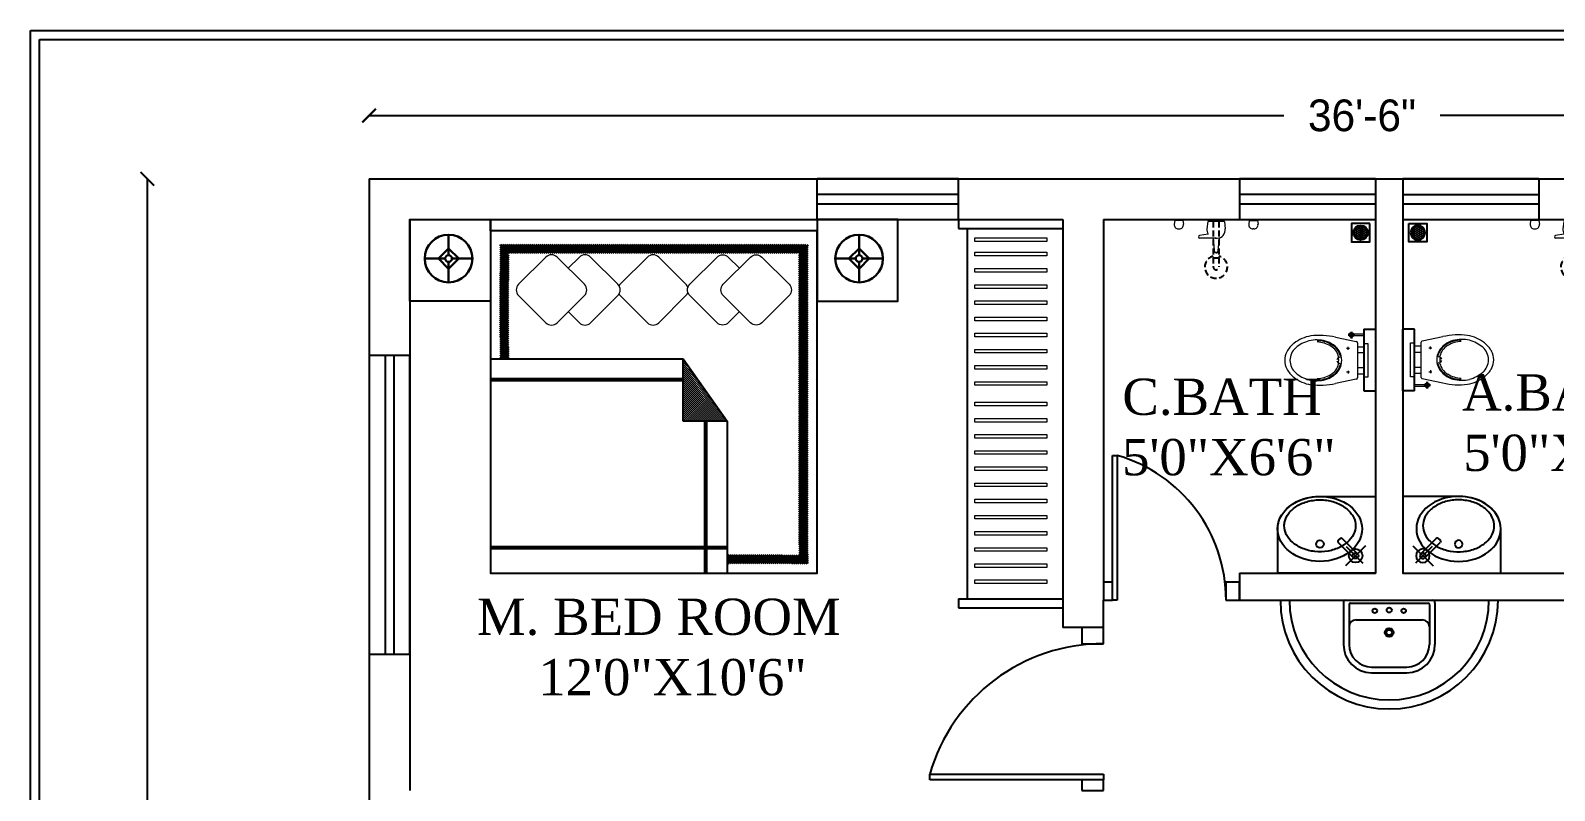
# Model space of a CAD drawing. Extents: x 96075 to 96623, y -24598 to -23897.
# Drawn here: x 96074.6 to 96410.8, y -24064.8 to -23897.1 of the extents above; entities that cross this region are included whole.
import ezdxf

# ---------------------------------------------------------------- set-up
doc = ezdxf.new("R2010")
doc.units = 0
doc.header["$LTSCALE"] = 5
doc.header["$MEASUREMENT"] = 0
doc.header["$PDMODE"] = 34
doc.linetypes.add('HIDDEN', pattern=[0.375, 0.25, -0.125])
doc.linetypes.add('HIDDEN2', pattern=[4.7625, 3.175, -1.5875])
doc.layers.get('0').update_dxf_attribs({"linetype": 'CONTINUOUS'})
doc.layers.get('DEFPOINTS').update_dxf_attribs({"linetype": 'CONTINUOUS'})
for name, color, linetype, lineweight in [('Bathroom', 4, 'CONTINUOUS', 15), ('Dw', 1, 'CONTINUOUS', 13), ('HAT', 8, 'CONTINUOUS', 9), ('hat1', 251, 'CONTINUOUS', 5), ('HID', 142, 'HIDDEN', 5), ('INT', 2, 'CONTINUOUS', 5), ('WA', 7, 'CONTINUOUS', 30), ('WALL', 24, 'CONTINUOUS', 30), ('walls', 40, 'CONTINUOUS', 30)]:
    doc.layers.add(name, color=color, linetype=linetype, lineweight=lineweight)
for name, color, linetype in [('FUR', 42, 'CONTINUOUS'), ('FURN', 37, 'CONTINUOUS'), ('hatch', 253, 'CONTINUOUS'), ('steps', 1, 'CONTINUOUS'), ('text', 100, 'CONTINUOUS'), ('wall-p', 142, 'CONTINUOUS'), ('WIN', 234, 'CONTINUOUS')]:
    doc.layers.add(name, color=color, linetype=linetype)
doc.styles.add('ARCH', font='')
doc.styles.get("Standard").update_dxf_attribs({"font": ''})
doc.styles.get('ARCH').set_extended_font_data('Architecture')
doc.styles.get('Standard').set_extended_font_data('Century Gothic')
doc.dimstyles.new('ELE', dxfattribs={"dimtxt": 7, "dimasz": 3, "dimexe": 0.18, "dimexo": 0.0625, "dimgap": 0.09, "dimtad": 0, "dimzin": 0, "dimdsep": 46, "dimlunit": 4, "dimtxsty": 'Standard', "dimblk": 'ARCHTICK', "dimcen": 0.09, "dimse1": 1, "dimse2": 1, "dimclrd": 256, "dimclrt": 256, "dimadec": 0, "dimazin": 0, "dimtfac": 1, "dimtofl": 0, "dimtmove": 1, "dimatfit": 3, "dimfxl": 0.18, "dimtolj": 1, "dimtzin": 0, "dimlwd": -1, "dimarcsym": 0})

# ---------------------------------------------------------------- blocks, each defined once
blk = doc.blocks.new('UK')
at = {"layer": 'WIN'}
for p, q in [((48349.18, -8198.34), (48349.18, -8202.34)), ((48352.18, -8198.34), (48349.18, -8198.34)), ((48349.18, -8198.34), (48349.18, -8202.19)), ((48352.18, -8202.34), (48352.18, -8198.34)), ((48376.18, -8230.28), (48376.18, -8198.34)), ((48376.18, -8198.34), (48377.18, -8198.34)), ((48377.18, -8198.34), (48377.18, -8230.28)), ((48379.18, -8198.34), (48377.18, -8198.34)), ((48377.18, -8198.34), (48377.18, -8202.34)), ((48379.18, -8202.34), (48379.18, -8198.34)), ((48349.18, -8202.34), (48352.18, -8202.34)), ((48377.18, -8202.34), (48379.18, -8202.34)), ((48377.18, -8230.28), (48376.18, -8230.28))]:
    blk.add_line(p, q, dxfattribs=at)
blk.add_arc((48385.31, -8198.43), 33.14, 179.8434, 254.0073, dxfattribs=at)
blk = doc.blocks.new('basin5')
at = {"layer": 'FUR', "color": 36, "ltscale": 3}
for p, q in [((-4.56, -4.85), (1.64, -6.93)), ((-2.47, -8.73), (-0.76, -3.62))]:
    blk.add_line(p, q, dxfattribs=at)
at = {"layer": 'FUR', "color": 36}
for p, q in [((-2.14, -5.66), (-3.73, -10.38)), ((-0.89, -6.08), (-2.47, -10.8)), ((-3.5, -10.83), (-2.93, -11.03))]:
    blk.add_line(p, q, dxfattribs=at)
at = {"layer": 'FUR', "color": 36, "ltscale": 8}
blk.add_lwpolyline([(-15.74, -7.82), (0, 0), (9.99, -20.11), (0.92, -24.61), (0.17, -24.92), (-0.33, -25.06), (-0.82, -25.16), (-1.49, -25.22), (-2.4, -25.19), (-3.14, -25.08), (-4.05, -24.83), (-5.03, -24.43), (-5.7, -24.07), (-6.52, -23.53), (-7.15, -23.03), (-7.78, -22.44), (-8.5, -21.65), (-9.21, -20.71), (-9.89, -19.57), (-10.05, -19.26), (-15.74, -7.82)], dxfattribs=at)
at = {"layer": 'FUR', "color": 36}
for centre, radius in [((-1.51, -5.87), 1.56), ((-1.51, -5.87), 0.661), ((-0.25, -14.39), 0.875)]:
    blk.add_circle(centre, radius, dxfattribs=at)
for centre, start, end in [((-3.39, -10.49), 161.4131, 251.4131), ((-2.81, -10.69), 251.4131, 341.4131)]:
    blk.add_arc(centre, 0.36, start, end, dxfattribs=at)
blk.add_ellipse((-3.38, -15.95), major_axis=(4.3, -8.67), ratio=0.769789, dxfattribs=at)
blk.add_open_spline([(-0.38, -23.58), (0.21, -23.29), (0.73, -22.86), (1.6, -21.73), (1.95, -21.03), (2.38, -19.41), (2.46, -18.5), (2.33, -16.6), (2.12, -15.61), (1.41, -13.71), (0.91, -12.79), (-0.28, -11.18), (-0.98, -10.47), (-2.47, -9.37), (-3.26, -8.97), (-4.79, -8.5), (-5.54, -8.44), (-6.91, -8.6), (-7.54, -8.83), (-8.65, -9.55), (-9.13, -10.05), (-9.91, -11.32), (-10.19, -12.09), (-10.49, -13.8), (-10.5, -14.74), (-10.22, -16.67), (-9.92, -17.66), (-9.08, -19.51), (-8.52, -20.38), (-7.23, -21.89), (-6.5, -22.52), (-4.97, -23.47), (-4.18, -23.78), (-2.67, -24.08), (-1.95, -24.07), (-0.98, -23.84), (-0.67, -23.73), (-0.38, -23.58)], degree=3, knots=[0, 0, 0, 0, 0.359246, 0.359246, 0.718492, 0.718492, 1.077739, 1.077739, 1.436985, 1.436985, 1.796231, 1.796231, 2.155477, 2.155477, 2.514724, 2.514724, 2.87397, 2.87397, 3.233216, 3.233216, 3.592462, 3.592462, 3.951709, 3.951709, 4.310955, 4.310955, 4.670201, 4.670201, 5.029447, 5.029447, 5.388693, 5.388693, 5.74794, 5.74794, 6.107186, 6.107186, 6.283185, 6.283185, 6.283185, 6.283185], dxfattribs=at)
blk = doc.blocks.new('A$C367E2252')
at = {"layer": 'INT', "color": 40}
for p, q in [((0, 1.33), (0, 1.89)), ((0, 1.41), (3.68, 1.41)), ((0, 0.85), (3.68, 0.85))]:
    blk.add_line(p, q, dxfattribs=at)
at = {"layer": 'INT', "color": 41}
blk.add_circle((4.47, 1.13), 0.834, dxfattribs=at)
at = {"layer": 'INT', "color": 2}
blk.add_circle((4.47, 1.13), 0.4, dxfattribs=at)
at = {"layer": 'WA', "color": 3}
for p, q in [((5.65, 1.13), (3.28, 1.13)), ((4.47, 2.37), (4.47, 0))]:
    blk.add_line(p, q, dxfattribs=at)
blk = doc.blocks.new('45897')
at = {"layer": 'Bathroom', "color": 36}
for p, q in [((75099.62, -34267.13), (75100.56, -34271.67)), ((75104.58, -34267.46), (75104.24, -34267.63)), ((75105.24, -34267.63), (75104.9, -34267.46)), ((75108.92, -34271.67), (75109.85, -34267.13)), ((75102.43, -34269.87), (75101.79, -34269.87)), ((75102.11, -34270.19), (75102.11, -34269.55)), ((75107.05, -34269.87), (75107.68, -34269.87)), ((75107.37, -34270.19), (75107.37, -34269.55)), ((75100.87, -34271.93), (75108.61, -34271.93)), ((75101.73, -34271.93), (75101.73, -34273.38)), ((75103.12, -34273.38), (75103.12, -34271.93)), ((75106.35, -34273.38), (75103.12, -34273.38)), ((75106.35, -34271.93), (75106.35, -34273.38)), ((75107.75, -34271.93), (75107.75, -34273.38))]:
    blk.add_line(p, q, dxfattribs=at)
at = {"layer": 'Bathroom', "color": 36, "extrusion": (0, 0, -1)}
for centre, major_axis, start_param, end_param in [((75106.49, -34262.5), (5.05, 5.05), 4.618356, 4.963398), ((75104.71, -34260.68), (-2.55, 2.55), 6.205617, 7.075911), ((75104.66, -34259.68), (2.67, 2.67), -1.28395, -0.765245), ((75104.81, -34259.68), (-2.67, 2.67), 0.765254, 1.283959), ((75104.77, -34260.68), (2.55, 2.55), -0.792718, 0.077576), ((75102.99, -34262.5), (-5.05, 5.05), 1.319789, 1.664831), ((75107.54, -34263.05), (-5.87, 5.87), 5.665732, 6.159481), ((75108.25, -34263.51), (-5.75, 5.75), 5.779053, 6.187599), ((75101.23, -34263.51), (5.75, 5.75), 0.095593, 0.504138), ((75101.94, -34263.05), (-5.87, 5.87), 1.6945, 2.188248), ((75114.86, -34263.65), (-11.05, 11.05), 5.273701, 5.625245), ((75107.84, -34262.95), (5.38, 5.38), 3.667659, 4.151544), ((75106.6, -34263.06), (4.38, 4.38), 3.385468, 3.927631), ((75106.66, -34262.88), (-4.22, 4.22), 4.935078, 5.467932), ((75102.82, -34262.88), (4.22, 4.22), 0.815247, 1.348101), ((75102.88, -34263.06), (4.38, 4.38), 0.784748, 1.326911), ((75101.63, -34262.95), (-5.38, 5.38), 2.131642, 2.615528), ((75094.61, -34263.65), (11.05, 11.05), 0.657941, 1.009485), ((75105.59, -34263.5), (3.74, 3.74), 2.917964, 3.65895), ((75104.86, -34264.25), (-2.9, 2.9), 4.175697, 4.984895), ((75104.67, -34264.3), (-2.51, 2.51), 4.133869, 4.974262), ((75104.8, -34264.3), (-2.51, 2.51), 2.879726, 3.720118), ((75104.62, -34264.25), (2.9, 2.9), 1.298296, 2.107494), ((75103.89, -34263.5), (-3.74, 3.74), 2.624236, 3.365222), ((75104.74, -34264.42), (-2.87, 2.87), 3.926987, 4.432093), ((75103.8, -34267.97), (-0.178, 0.178), 1.381812, 3.738787), ((75104.23, -34267.69), (-0.0458, 0.0458), 4.45566, 7.157544), ((75104.74, -34265.49), (-1.64, 1.64), 3.926973, 4.161185), ((75104.74, -34265.49), (-1.64, 1.64), 3.692787, 3.926999), ((75104.74, -34264.42), (-2.87, 2.87), 3.421885, 3.926991), ((75105.24, -34267.69), (-0.0458, 0.0458), 0.696347, 3.398231), ((75105.67, -34267.97), (0.178, 0.178), 2.544399, 4.901374), ((75100.87, -34271.61), (0.224, 0.224), 2.356194, 3.724334), ((75108.61, -34271.61), (-0.224, 0.224), 2.558834, 3.926973)]:
    blk.add_ellipse(centre, major_axis=major_axis, ratio=1, start_param=start_param, end_param=end_param, dxfattribs=at)
at = {"layer": 'HAT', "color": 36}
for p, q in [((75100.99, -34273.38), (75100.99, -34274.23)), ((75108.48, -34273.38), (75100.99, -34273.38)), ((75100.99, -34274.23), (75108.48, -34274.23)), ((75108.48, -34274.23), (75108.48, -34273.38))]:
    blk.add_line(p, q, dxfattribs=at)
at = {"layer": 'steps', "color": 36}
for p, q in [((75097.89, -34273.38), (75097.89, -34275.96)), ((75097.89, -34273.38), (75111.48, -34273.38)), ((75111.48, -34273.38), (75111.48, -34275.96)), ((75097.89, -34275.96), (75111.48, -34275.96))]:
    blk.add_line(p, q, dxfattribs=at)
at = {"layer": 'HAT', "color": 36, "extrusion": (0, 0, -1), "xscale": 0.6207724368505299, "yscale": 0.6207724368505299, "zscale": -0.6207724368490636, "rotation": 90}
blk.add_blockref('A$C367E2252', (-75098.43, -34273.38), dxfattribs=at)
blk = doc.blocks.new('A$C7D6B3F85')
at = {"layer": 'FUR', "ltscale": 5}
h = blk.add_hatch(dxfattribs=at)
h.set_pattern_fill('HEX', color=256, style=0)
h.set_pattern_definition([(0, (-51755.2777, 13204.11783), (0, 0.216506351), [0.125, -0.25]), (120, (-51755.2777, 13204.11783), (-0.18750000005, -0.1082531755), [0.125, -0.25]), (60, (-51755.1527, 13204.11783), (-0.18750000005, 0.1082531755), [0.125, -0.25])])
h.paths.add_polyline_path([(0.59, 2, 1), (3.44, 2, 1)])
blk.add_lwpolyline([(0, 0), (4, 0), (4, 4), (0, 4)], close=True, dxfattribs=at)
for radius in [1.62, 1.42]:
    blk.add_circle((2.02, 2), radius, dxfattribs=at)
blk = doc.blocks.new('hower2')
at = {"layer": 'Dw', "color": 36}
for p, q in [((0.13, 2.2), (-0.13, 2.2)), ((0, 2.2), (2.2, 2.2)), ((-5.52, -0.14), (-5.58, 0.34)), ((-5.03, 0.96), (-4.9, 0.96)), ((-4.42, -0.14), (-4.36, 0.34)), ((-1.1, 0), (-1.22, 0.96)), ((-1.1, 0), (1.1, 0)), ((-0.95, 0), (-0.95, -0.28)), ((0.95, 0), (0.95, -0.28)), ((1.08, 1.65), (2.2, 1.83)), ((1.1, 0), (1.22, 0.96)), ((4.42, -0.14), (4.36, 0.34)), ((5.03, 0.96), (4.9, 0.96)), ((5.52, -0.14), (5.58, 0.34)), ((-4.42, -0.14), (-5.52, -0.14)), ((-5.44, -0.14), (-5.44, -0.28)), ((-4.49, -0.14), (-4.49, -0.28)), ((-0.95, -0.28), (0.95, -0.28)), ((4.42, -0.14), (5.52, -0.14)), ((4.49, -0.14), (4.49, -0.28)), ((5.44, -0.14), (5.44, -0.28))]:
    blk.add_line(p, q, dxfattribs=at)
for centre, radius, start, end in [((-0.13, 1.1), 1.1, 90, 187.125), ((2.18, 2.02), 0.185, 275.9359, 84.0641), ((-5.03, 0.41), 0.55, 90, 187.125), ((-4.9, 0.41), 0.55, 352.875, 90), ((0.13, 1.1), 1.1, 352.875, 30), ((4.9, 0.41), 0.55, 90, 187.125), ((5.03, 0.41), 0.55, 352.875, 90)]:
    blk.add_arc(centre, radius, start, end, dxfattribs=at)
at = {"layer": 'HAT', "color": 36}
for p, q in [((-0.28, 3.85), (-0.45, 2.15)), ((0.39, 2.2), (0.28, 3.85))]:
    blk.add_line(p, q, dxfattribs=at)
for radius, start, end in [(0.332, 330.5295, 207.5967), (0.277, 6.8736, 173.1264)]:
    blk.add_arc((0, 3.82), radius, start, end, dxfattribs=at)
at = {"layer": 'hatch', "color": 36, "linetype": 'HIDDEN2', "ltscale": 0.05}
for p, q in [((-0.38, 0), (-0.38, 6.04)), ((0.38, 0), (0.38, 6.04))]:
    blk.add_line(p, q, dxfattribs=at)
at = {"layer": 'hatch', "color": 36, "linetype": 'HIDDEN2'}
blk.add_line((-0.38, 4.88), (0.38, 4.88), dxfattribs=at)
at = {"layer": 'hatch', "color": 36, "linetype": 'HIDDEN2', "ltscale": 0.05}
for radius, start, end in [(1.5, 284.4775, 255.5225), (0.375, 0, 180)]:
    blk.add_arc((0, 6.04), radius, start, end, dxfattribs=at)
blk = doc.blocks.new('A$C57EA129C')
at = {"layer": 'FURN'}
for p, q in [((0, 0.4428), (0, 0.1782)), ((0.016, 0.4589), (0.5631, 0.4589)), ((0.0356, 0.4321), (0.0356, 0.2896)), ((0.0445, 0.441), (0.5346, 0.441)), ((0.5435, 0.4321), (0.5435, 0.2896)), ((0.5791, 0.4428), (0.5791, 0.1782)), ((0.0356, 0.2896), (0.0356, 0.1782)), ((0.0802, 0.3341), (0.499, 0.3341)), ((0.5435, 0.2896), (0.5435, 0.1782)), ((0.1782, 0.0356), (0.4009, 0.0356)), ((0.1782, 0), (0.4009, 0))]:
    blk.add_line(p, q, dxfattribs=at)
for centre, radius in [((0.1982, 0.392), 0.0143), ((0.2896, 0.3965), 0.0156), ((0.3809, 0.392), 0.0143), ((0.2896, 0.2545), 0.0267), ((0.2896, 0.2545), 0.0178)]:
    blk.add_circle(centre, radius, dxfattribs=at)
for centre, radius, start, end in [((0.016, 0.4428), 0.016, 90, 180), ((0.0445, 0.4321), 0.00891, 90, 180), ((0.5346, 0.4321), 0.00891, 0, 90), ((0.5631, 0.4428), 0.016, 0, 90), ((0.0802, 0.2896), 0.0445, 90, 180), ((0.499, 0.2896), 0.0445, 0, 90), ((0.1782, 0.1782), 0.1782, 180, 270), ((0.1782, 0.1782), 0.1426, 180, 270), ((0.4009, 0.1782), 0.1782, 270, 0), ((0.4009, 0.1782), 0.1426, 270, 0)]:
    blk.add_arc(centre, radius, start, end, dxfattribs=at)
blk = doc.blocks.new('GHIHI')
at = {"layer": 'wall-p', "ltscale": 5}
for p, q in [((85098, -29406.71), (85098, -29415.71)), ((85128, -29406.71), (85128, -29415.71))]:
    blk.add_line(p, q, dxfattribs=at)
at = {"layer": 'WIN', "linetype": 'HIDDEN2', "ltscale": 24}
for p, q in [((85128, -29406.71), (85098, -29406.71)), ((85128, -29410.21), (85098, -29410.21)), ((85098, -29412.21), (85128, -29412.21)), ((85098, -29415.71), (85128, -29415.71))]:
    blk.add_line(p, q, dxfattribs=at)
blk = doc.blocks.new('FTF7')
at = {"layer": 'wall-p', "linetype": 'HIDDEN2', "ltscale": 24}
for p, q in [((85404.35, -29749.2), (85395.35, -29749.2)), ((85404.35, -29815.2), (85395.35, -29815.2))]:
    blk.add_line(p, q, dxfattribs=at)
at = {"layer": 'WIN', "linetype": 'HIDDEN2', "ltscale": 24}
for p, q in [((85395.35, -29749.2), (85395.35, -29815.2)), ((85398.85, -29749.2), (85398.85, -29815.2)), ((85400.85, -29815.2), (85400.85, -29749.2)), ((85404.35, -29815.2), (85404.35, -29749.2))]:
    blk.add_line(p, q, dxfattribs=at)
blk = doc.blocks.new('Lamp - Table')
at = {"linetype": 'Continuous'}
for p, q in [((0, 7), (0, 1)), ((-1, 0), (-7, 0)), ((0, 3), (-3, 0)), ((-3, 0), (0, -3)), ((3, 0), (0, 3)), ((0, -3), (3, 0)), ((1, 0), (7, 0)), ((0, -1), (0, -7))]:
    blk.add_line(p, q, dxfattribs=at)
for radius in [7, 1]:
    blk.add_circle((0, 0), radius, dxfattribs=at)
blk = doc.blocks.new('bbed')
at = {"layer": 'hatch'}
h = blk.add_hatch(dxfattribs=at)
h.set_pattern_fill('ANSI31', color=256, scale=0.1, angle=270, style=0)
h.set_pattern_definition([(315, (72586.35846, -50118.95987), (-0.224506403, -0.224506403), [])])
h.paths.add_polyline_path([(95923.8, -64900.59), (95923.8, -64923.84), (95921.8, -64923.84), (95921.8, -64898.59), (95989.8, -64898.59), (95989.8, -64969.09), (95972, -64969.09), (95972, -64967.09), (95987.8, -64967.09), (95987.8, -64900.59)])
at = {"layer": 'hatch', "lineweight": 9}
h = blk.add_hatch(dxfattribs=at)
h.set_pattern_fill('ANSI31', color=256, scale=2.5, angle=-90, style=0)
h.set_pattern_definition([(315, (-153331.57523, -173935.3969), (-0.22097086912, -0.22097086912), [])])
h.paths.add_polyline_path([(95962.3, -64923.84), (95962.3, -64937.6), (95972, -64937.6)])
at = {"layer": 'FURN'}
for points in [[(95919.8, -64911.09), (95902, -64911.09), (95902, -64893.09), (95919.8, -64893.09)], [(95919.8, -64893.09), (95991.8, -64893.09), (95991.8, -64895.59), (95919.8, -64895.59)], [(95991.8, -64911.09), (96009.6, -64911.09), (96009.6, -64893.09), (95991.8, -64893.09)]]:
    blk.add_lwpolyline(points, close=True, dxfattribs=at)
blk.add_lwpolyline([(95919.8, -64895.59), (95919.8, -64971.09), (95991.8, -64971.09), (95991.8, -64895.59)], dxfattribs=at)
at = {"layer": 'HAT', "lineweight": 9, "ltscale": 8}
for p, q in [((95919.8, -64928.1), (95962.3, -64928.1)), ((95919.8, -64928.3), (95962.3, -64928.3)), ((95919.8, -64928.5), (95962.3, -64928.5)), ((95919.8, -64928.7), (95962.3, -64928.7)), ((95966.99, -64971.09), (95966.99, -64937.6)), ((95967.19, -64971.09), (95967.19, -64937.6)), ((95967.39, -64971.09), (95967.39, -64937.6)), ((95967.59, -64971.09), (95967.59, -64937.6)), ((95919.8, -64965.18), (95972, -64965.18)), ((95919.8, -64965.38), (95972, -64965.38)), ((95919.8, -64965.58), (95972, -64965.58)), ((95919.8, -64965.78), (95972, -64965.78))]:
    blk.add_line(p, q, dxfattribs=at)
at = {"layer": 'hatch'}
for p, q in [((95919.8, -64923.84), (95962.3, -64923.84)), ((95962.3, -64937.6), (95962.3, -64923.84)), ((95962.3, -64923.84), (95972, -64937.6)), ((95972, -64937.6), (95962.3, -64937.6)), ((95972, -64937.6), (95972, -64971.09))]:
    blk.add_line(p, q, dxfattribs=at)
at = {"layer": 'HID', "linetype": 'ByBlock', "ltscale": 8}
for points in [[(95934.47, -64915.86), (95940.47, -64909.86, 0.414214), (95940.47, -64907.37), (95934.47, -64901.37, 0.414214), (95931.99, -64901.37), (95925.98, -64907.37, 0.414214), (95925.98, -64909.86), (95931.99, -64915.86, 0.414214)], [(95977.12, -64915.86), (95971.12, -64909.86, -0.414214), (95971.12, -64907.37), (95977.12, -64901.37, -0.414214), (95979.61, -64901.37), (95985.61, -64907.37, -0.414214), (95985.61, -64909.86), (95979.61, -64915.86, -0.414214)]]:
    blk.add_lwpolyline(points, format="xyb", close=True, dxfattribs=at)
for points in [[(95936.92, -64913.4), (95939.38, -64915.86, 0.414214), (95941.86, -64915.86), (95947.86, -64909.86, 0.414214), (95947.86, -64907.37), (95941.86, -64901.37, 0.414214), (95939.38, -64901.37), (95936.92, -64903.82)], [(95963.3, -64908.08, 0.119604), (95962.87, -64907.37), (95956.87, -64901.37, 0.414214), (95954.38, -64901.37), (95948.38, -64907.37, 0.059708), (95948.12, -64907.7)], [(95974.67, -64913.4), (95972.21, -64915.86, -0.414214), (95969.73, -64915.86), (95963.73, -64909.86, -0.414214), (95963.73, -64907.37), (95969.73, -64901.37, -0.414214), (95972.21, -64901.37), (95974.67, -64903.82)], [(95948.12, -64909.53, 0.059708), (95948.38, -64909.86), (95954.38, -64915.86, 0.414214), (95956.87, -64915.86), (95962.87, -64909.86, 0.119604), (95963.3, -64909.15, 0.119604)]]:
    blk.add_lwpolyline(points, format="xyb", dxfattribs=at)
at = {"ltscale": 8, "xscale": 0.75, "yscale": 0.75, "zscale": 0.75}
blk.add_blockref('Lamp - Table', (95910.52, -64901.7), dxfattribs=at)
at = {"ltscale": 8, "extrusion": (0, 0, -1), "xscale": 0.75, "yscale": 0.75, "zscale": -0.75}
blk.add_blockref('Lamp - Table', (-96001.07, -64901.7), dxfattribs=at)
blk = doc.blocks.new('guuh')
at = {"layer": 'FURN'}
for p, q in [((83293.6, -29547.58), (83270.6, -29547.58)), ((83293.6, -29549.58), (83293.6, -29547.58)), ((83293.6, -29549.58), (83270.6, -29549.58)), ((83291.6, -29549.58), (83291.6, -29631.26)), ((83293.6, -29631.26), (83270.6, -29631.26)), ((83293.6, -29633.26), (83293.6, -29631.26)), ((83293.6, -29633.26), (83270.6, -29633.26))]:
    blk.add_line(p, q, dxfattribs=at)
at = {"layer": 'HID', "color": 245, "linetype": 'ByBlock', "ltscale": 10}
for points in [[(83274.09, -29553.73), (83274.1, -29552.93), (83289.99, -29552.93), (83289.98, -29553.73)], [(83274.09, -29557.29), (83274.1, -29556.5), (83289.99, -29556.5), (83289.98, -29557.29)], [(83274.09, -29560.86), (83274.1, -29560.06), (83289.99, -29560.06), (83289.98, -29560.86)], [(83274.09, -29564.43), (83274.1, -29563.63), (83289.99, -29563.63), (83289.98, -29564.43)], [(83274.09, -29567.99), (83274.1, -29567.2), (83289.99, -29567.2), (83289.98, -29567.99)], [(83274.09, -29571.56), (83274.1, -29570.76), (83289.99, -29570.76), (83289.98, -29571.56)], [(83274.09, -29575.12), (83274.1, -29574.33), (83289.99, -29574.33), (83289.98, -29575.12)], [(83274.09, -29578.69), (83274.1, -29577.9), (83289.99, -29577.9), (83289.98, -29578.69)], [(83274.09, -29582.26), (83274.1, -29581.46), (83289.99, -29581.46), (83289.98, -29582.26)], [(83274.09, -29585.82), (83274.1, -29585.03), (83289.99, -29585.03), (83289.98, -29585.82)], [(83274.09, -29589.39), (83274.1, -29588.59), (83289.99, -29588.59), (83289.98, -29589.39)], [(83274.09, -29592.96), (83274.1, -29592.16), (83289.99, -29592.16), (83289.98, -29592.96)], [(83274.09, -29597.49), (83274.1, -29596.69), (83289.99, -29596.69), (83289.98, -29597.49)], [(83274.09, -29601.05), (83274.1, -29600.26), (83289.99, -29600.26), (83289.98, -29601.05)], [(83274.09, -29604.62), (83274.1, -29603.82), (83289.99, -29603.82), (83289.98, -29604.62)], [(83274.09, -29608.18), (83274.1, -29607.39), (83289.99, -29607.39), (83289.98, -29608.18)], [(83274.09, -29611.75), (83274.1, -29610.95), (83289.99, -29610.95), (83289.98, -29611.75)], [(83274.09, -29615.32), (83274.1, -29614.52), (83289.99, -29614.52), (83289.98, -29615.32)], [(83274.09, -29618.88), (83274.1, -29618.09), (83289.99, -29618.09), (83289.98, -29618.88)], [(83274.09, -29622.45), (83274.1, -29621.65), (83289.99, -29621.65), (83289.98, -29622.45)], [(83274.09, -29626.07), (83274.1, -29625.28), (83289.99, -29625.28), (83289.98, -29626.07)], [(83274.09, -29629.21), (83274.1, -29628.41), (83289.99, -29628.41), (83289.98, -29629.21)]]:
    blk.add_lwpolyline(points, close=True, dxfattribs=at)
blk = doc.blocks.new('rrefer')
at = {"layer": 'wall-p', "linetype": 'HIDDEN2', "ltscale": 24}
for p, q in [((83874.62, -29418.49), (83874.62, -29409.49)), ((83905.82, -29418.49), (83905.82, -29409.49))]:
    blk.add_line(p, q, dxfattribs=at)
at = {"layer": 'WIN', "linetype": 'HIDDEN2', "ltscale": 24}
for p, q in [((83905.82, -29409.49), (83874.62, -29409.49)), ((83905.82, -29412.99), (83874.62, -29412.99)), ((83874.62, -29414.99), (83905.82, -29414.99)), ((83874.62, -29418.49), (83905.82, -29418.49))]:
    blk.add_line(p, q, dxfattribs=at)
blk = doc.blocks.new('_ArchTick')
at = {"layer": 'WALL', "color": 0, "const_width": 0.15}
blk.add_lwpolyline([(-0.5, -0.5), (0.5, 0.5)], dxfattribs=at)
blk = doc.blocks.new('*D990')
at = {"layer": 'DEFPOINTS', "color": 0, "ltscale": 5, "transparency": 16777216}
for p in [(96587.31, -23915.86), (96149.31, -23929.81), (96587.31, -23929.81)]:
    blk.add_point(p, dxfattribs=at)
at = {"layer": 'wall-p', "color": 1, "ltscale": 5, "transparency": 16777216}
for p, q in [((96149.31, -23915.86), (96351.06, -23915.86)), ((96587.31, -23915.86), (96385.57, -23915.86))]:
    blk.add_line(p, q, dxfattribs=at)
at = {"layer": 'wall-p', "color": 1, "ltscale": 5, "transparency": 16777216, "xscale": 3, "yscale": 3, "zscale": 3, "rotation": 180}
blk.add_blockref('_ArchTick', (96149.31, -23915.86), dxfattribs=at)
at = {"layer": 'wall-p', "color": 1, "ltscale": 5, "transparency": 16777216, "xscale": 3, "yscale": 3, "zscale": 3}
blk.add_blockref('_ArchTick', (96587.31, -23915.86), dxfattribs=at)
at = {"layer": 'wall-p', "ltscale": 5, "transparency": 16777216, "insert": (96368.31, -23915.86), "char_height": 7, "attachment_point": 5}
blk.add_mtext('\\A1;36\'-6"', dxfattribs=at)
blk = doc.blocks.new('*D991')
at = {"layer": 'DEFPOINTS', "color": 0, "ltscale": 5, "transparency": 16777216}
for p in [(96149.31, -23929.81), (96100.39, -24439.81), (96230.31, -24439.81)]:
    blk.add_point(p, dxfattribs=at)
at = {"layer": 'wall-p', "color": 1, "ltscale": 5, "transparency": 16777216}
for p, q in [((96100.39, -23929.81), (96100.39, -24167.56)), ((96100.39, -24439.81), (96100.39, -24202.07))]:
    blk.add_line(p, q, dxfattribs=at)
at = {"layer": 'wall-p', "color": 1, "ltscale": 5, "transparency": 16777216, "xscale": 3, "yscale": 3, "zscale": 3}
for p, rotation in [((96100.39, -23929.81), 90), ((96100.39, -24439.81), 270)]:
    blk.add_blockref('_ArchTick', p, dxfattribs=dict(at, rotation=rotation))
at = {"layer": 'wall-p', "ltscale": 5, "transparency": 16777216, "insert": (96100.39, -24184.81), "char_height": 7, "attachment_point": 5, "rotation": 90}
blk.add_mtext('\\A1;42\'-6"', dxfattribs=at)

msp = doc.modelspace()

# ---------------------------------------------------------------- linework, layer by layer
at = {"layer": 'wall-p', "ltscale": 5}
for p, q in [((96149.312, -23929.815), (96587.312, -23929.815)), ((96149.312, -23929.815), (96149.312, -24136.815)), ((96341.312, -23929.815), (96341.312, -23938.815)), ((96371.312, -23929.815), (96371.312, -23938.815)), ((96158.312, -23938.815), (96302.312, -23938.815)), ((96158.312, -23938.815), (96158.312, -24064.815)), ((96302.312, -23938.815), (96302.312, -24028.815)), ((96311.312, -23938.815), (96371.312, -23938.815)), ((96311.312, -23938.815), (96311.312, -24022.815)), ((96371.312, -23938.815), (96371.312, -24016.815)), ((96377.312, -23938.815), (96437.312, -23938.815)), ((96377.312, -23938.815), (96377.312, -24016.815)), ((96341.312, -24016.815), (96371.312, -24016.815)), ((96341.312, -24016.815), (96341.312, -24022.815)), ((96377.312, -24016.815), (96446.312, -24016.815)), ((96311.312, -24028.815), (96311.312, -24022.815)), ((96341.312, -24022.815), (96437.312, -24022.815)), ((96311.312, -24028.815), (96302.312, -24028.815))]:
    msp.add_line(p, q, dxfattribs=at)
at = {"layer": 'wall-p', "color": 1, "ltscale": 5}
for points in [[(96074.619, -23897.081), (96622.904, -23897.081), (96622.904, -24598.052), (96074.619, -24598.052)], [(96076.619, -23899.081), (96620.904, -23899.081), (96620.904, -24596.052), (96076.619, -24596.052)]]:
    msp.add_lwpolyline(points, close=True, dxfattribs=at)
for radius in [24, 22]:
    msp.add_arc((96374.312, -24022.815), radius, 180, 0, dxfattribs=at)
at = {"layer": 'WIN', "linetype": 'HIDDEN2', "ltscale": 24}
for p, q in [((96371.312, -23929.815), (96341.312, -23929.815)), ((96371.312, -23933.315), (96341.312, -23933.315)), ((96341.312, -23935.315), (96371.312, -23935.315)), ((96341.312, -23938.815), (96371.312, -23938.815))]:
    msp.add_line(p, q, dxfattribs=at)

# ---------------------------------------------------------------- block references
at = {"color": 7, "xscale": 34.86864328279626, "yscale": 34.86864328279626, "zscale": 34.86864328279626}
msp.add_blockref('A$C57EA129C', (96364.215, -24038.815), dxfattribs=at)
at = {"layer": 'Dw', "ltscale": 5, "rotation": 180}
msp.add_blockref('A$C7D6B3F85', (96370.021, -23939.714), dxfattribs=at)
at = {"layer": 'Dw', "ltscale": 5, "xscale": -1, "rotation": 180}
msp.add_blockref('A$C7D6B3F85', (96378.604, -23939.714), dxfattribs=at)
at = {"layer": 'hat1', "lineweight": 0, "ltscale": 5, "xscale": 1.655999999991308, "yscale": 1.655999999991308, "zscale": 1.655999999991308, "rotation": 180}
for p in [(96336.135, -23939.27), (96414.649, -23939.27)]:
    msp.add_blockref('hower2', p, dxfattribs=at)
at = {"layer": 'WALL', "color": 142}
msp.add_blockref('bbed', (256.316, 40954.279), dxfattribs=at)
at = {"layer": 'WALL', "color": 22, "xscale": -1}
for p, rotation in [((62095.354, 51134.864), 89.99999999935196), ((130653.27, -99074.499), 270)]:
    msp.add_blockref('45897', p, dxfattribs=dict(at, rotation=rotation))
at = {"layer": 'wall-p', "color": 1}
msp.add_blockref('rrefer', (12373.492, 5479.674), dxfattribs=at)
at = {"layer": 'wall-p'}
for name, p in [('GHIHI', (11279.313, 5476.892)), ('FTF7', (10753.965, 5780.38))]:
    msp.add_blockref(name, p, dxfattribs=at)
at = {"layer": 'wall-p', "rotation": 180}
msp.add_blockref('guuh', (179572.912, -53572.078), dxfattribs=at)
at = {"layer": 'wall-p', "color": 22, "linetype": 'Continuous', "rotation": 180.0000000013456}
msp.add_blockref('UK', (144690.488, -32221.154), dxfattribs=at)
at = {"layer": 'wall-p', "color": 22, "linetype": 'Continuous', "xscale": 1.199999999997088, "yscale": 1.199999999997088, "zscale": 1.199999999999999, "rotation": 270.0000000001232}
msp.add_blockref('UK', (106149.319, 33990.196), dxfattribs=at)
at = {"layer": 'walls', "yscale": 0.962052131337166, "zscale": 0.962052131337166}
for p, xscale, rotation in [((96371.312, -24016.815), 0.962052131337166, 243.5868688711913), ((96377.312, -24016.815), -0.962052131337166, 116.4131311288088)]:
    msp.add_blockref('basin5', p, dxfattribs=dict(at, xscale=xscale, rotation=rotation))

# ---------------------------------------------------------------- texts
at = {"layer": 'text', "color": 7, "char_height": 8, "width": 256.17204, "attachment_point": 8, "style": 'ARCH'}
for s, insert in [('{\\fTimes New Roman|b0|i0|c0|p18;        C.BATH      \\P         5\'0"X6\'6"}', (96325.353, -23995.362)), ('{\\fTimes New Roman|b0|i0|c0|p18;        A.BATH      \\P         5\'0"X6\'6"}', (96400.609, -23994.405)), ('{\\fTimes New Roman|b0|i0|c0|p18;       M. BED ROOM       \\P         12\'0"X10\'6"}', (96202.641, -24043.91))]:
    msp.add_mtext(s, dxfattribs=dict(at, insert=insert))

# ---------------------------------------------------------------- dimensions: what is measured, and where the dimension line sits
at = {"layer": 'wall-p', "ltscale": 5}
dim = msp.add_linear_dim(base=(96587.312, -23915.859), p1=(96149.312, -23929.815), p2=(96587.312, -23929.815), dimstyle='ELE', override={"dimclrd": 1, "dimfxlon": 1}, dxfattribs=at)
dim.commit()
dim.dimension.update_dxf_attribs({"geometry": '*D990', "text_midpoint": (96368.312, -23915.859)})
dim = msp.add_linear_dim(base=(96100.39, -24439.815), p1=(96149.312, -23929.815), p2=(96230.312, -24439.815), angle=90, dimstyle='ELE', override={"dimclrd": 1, "dimfxlon": 1}, dxfattribs=at)
dim.commit()
dim.dimension.update_dxf_attribs({"geometry": '*D991', "text_midpoint": (96100.39, -24184.815)})

doc.saveas('drawing.dxf')
